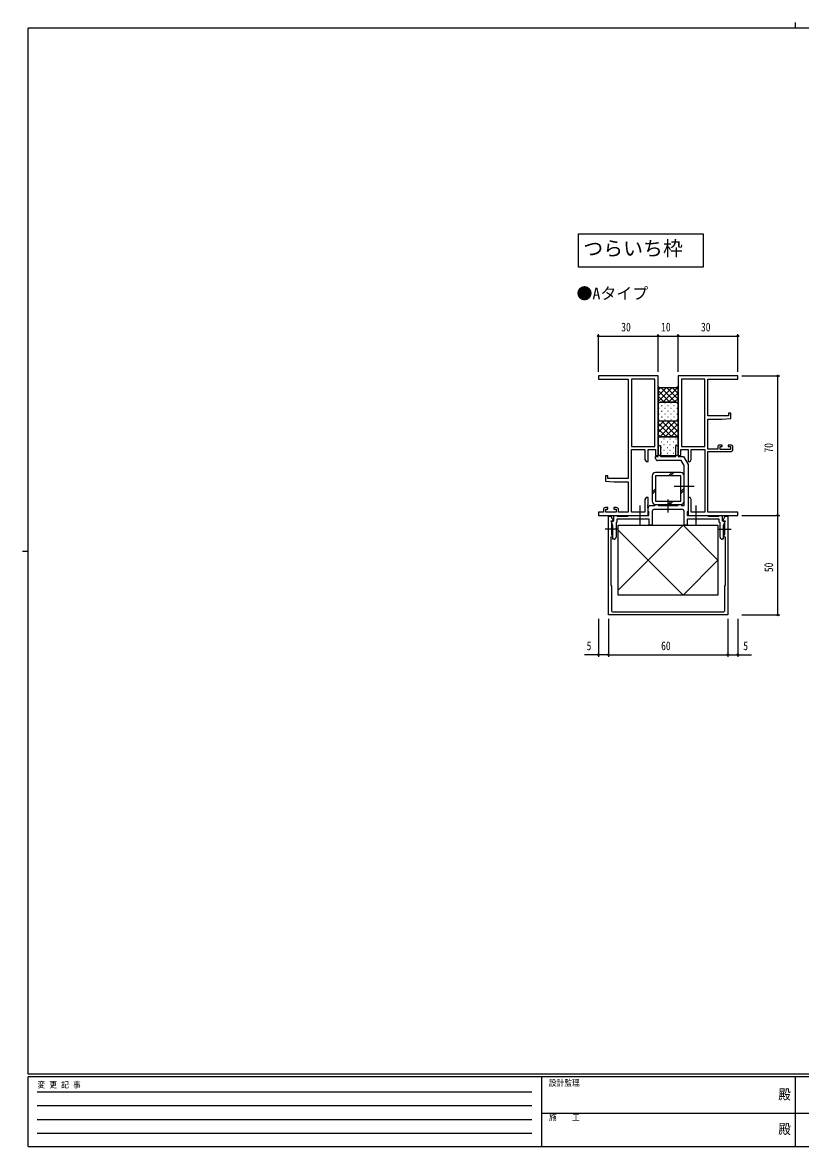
# Model space of a CAD drawing. Units: millimetres on the paper. Extents: x -397 to 397, y -282 to 282.
# Drawn here: x -397 to -6, y -282 to 282 of the extents above; entities that cross this region are included whole.
import ezdxf
from ezdxf.enums import TextEntityAlignment as Align

# ---------------------------------------------------------------- set-up
doc = ezdxf.new("R2010")
doc.units = ezdxf.units.MM
for name, color, linetype in [('0-1_USER1', 3, 'Continuous'), ('0-2_YKK_11', 7, 'Continuous'), ('0-3_YKK_12', 2, 'Continuous'), ('0-4_YKK_13', 4, 'Continuous'), ('0-5_YKK_D', 6, 'Continuous'), ('0-6_YKK_ZWAK', 7, 'Continuous')]:
    doc.layers.add(name, color=color, linetype=linetype)
doc.styles.add('ＭＳ ゴシック', font='')
doc.styles.get('ＭＳ ゴシック').set_extended_font_data('MS Gothic')

msp = doc.modelspace()

# ---------------------------------------------------------------- linework, layer by layer
at = {"layer": '0-1_USER1'}
msp.add_lwpolyline([(-117.669, 175.939), (-55.153, 175.939), (-55.153, 159.338), (-117.669, 159.338)], close=True, dxfattribs=at)
at = {"layer": '0-2_YKK_11'}
for p, q in [((-79.299, 69.347), (-79.299, 103.087)), ((-66.039, 103.087), (-66.039, 69.347)), ((-40.169, 67.717), (-40.169, 69.017)), ((-100.169, -13.783), (-45.169, -13.783))]:
    msp.add_line(p, q, dxfattribs=at)
for points in [[(-105.169, 37.617), (-105.169, 36.347), (-107.669, 36.347), (-107.669, 34.717), (-82.669, 34.717), (-82.669, 38.259), (-82.789, 38.442), (-82.789, 38.992), (-82.669, 39.175), (-82.669, 39.259), (-82.789, 39.442), (-82.789, 39.992), (-82.669, 40.175), (-82.669, 43.717), (-83.669, 43.717), (-84.299, 42.626), (-84.299, 36.347), (-91.039, 36.347), (-91.039, 67.717), (-84.299, 67.717), (-84.299, 62.808), (-83.669, 61.717), (-82.669, 61.717), (-82.669, 67.717), (-78.969, 67.717), (-78.969, 64.717), (-77.669, 64.717), (-77.669, 104.717), (-107.669, 104.717), (-107.669, 103.087), (-92.669, 103.087)], [(-92.669, 103.087), (-92.669, 53.217), (-102.969, 53.217), (-102.969, 54.517), (-104.169, 54.517), (-104.169, 51.911), (-99.669, 51.517), (-92.669, 51.517), (-92.669, 36.347), (-97.569, 36.347), (-97.569, 37.617)], [(-67.669, 104.717), (-67.669, 64.717), (-66.369, 64.717), (-66.369, 67.717), (-62.669, 67.717), (-62.669, 61.717), (-61.669, 61.717), (-61.039, 62.808), (-61.039, 67.717), (-54.299, 67.717), (-54.299, 36.347), (-61.039, 36.347), (-61.039, 42.626), (-61.669, 43.717), (-62.669, 43.717), (-62.669, 40.175), (-62.549, 39.992), (-62.549, 39.442), (-62.669, 39.258), (-62.669, 39.175), (-62.549, 38.992), (-62.549, 38.442), (-62.669, 38.258), (-62.669, 34.717), (-37.669, 34.717), (-37.669, 36.347), (-52.669, 36.347), (-52.669, 66.717), (-41.169, 66.717)], [(-47.769, 69.017), (-47.769, 67.917), (-52.669, 67.917), (-52.669, 82.917), (-45.669, 82.917), (-41.169, 83.31), (-41.169, 85.917), (-42.369, 85.917), (-42.369, 84.617), (-52.669, 84.617), (-52.669, 103.087), (-37.669, 103.087), (-37.669, 104.717), (-67.669, 104.717)], [(-78.969, 63.217), (-78.969, 64.217), (-77.669, 64.217), (-77.669, 69.024), (-77.269, 69.717), (-76.469, 69.717), (-76.469, 64.217), (-68.869, 64.217), (-68.869, 69.717), (-68.069, 69.717), (-67.669, 69.024), (-67.669, 64.217), (-64.978, 64.217), (-62.669, 60.217)], [(-41.169, 70.017), (-42.469, 70.017), (-42.469, 69.217), (-41.369, 69.217), (-41.369, 67.717), (-46.569, 67.717), (-46.569, 69.217), (-45.469, 69.217), (-45.469, 70.017), (-46.769, 70.017)], [(-99.769, 22.717), (-100.369, 22.717), (-100.369, 29.366), (-101.297, 31.917), (-99.869, 31.917), (-99.869, 34.717), (-98.669, 34.717), (-98.369, 34.417), (-98.169, 34.217), (-92.869, 34.217), (-92.669, 34.417), (-92.369, 34.717), (-82.269, 34.717), (-82.269, 36.517), (-82.469, 36.717), (-82.669, 36.917), (-82.669, 38.217), (-82.123, 39.717), (-79.369, 39.717), (-79.169, 39.917), (-78.869, 40.217), (-77.969, 40.217), (-77.669, 39.917), (-77.469, 39.717), (-67.869, 39.717), (-67.669, 39.917), (-67.369, 40.217), (-66.469, 40.217), (-66.169, 39.917), (-65.969, 39.717), (-64.669, 39.717), (-64.669, 59.681), (-66.133, 62.217), (-77.969, 62.217)], [(-62.669, 60.217), (-62.669, 36.917), (-62.869, 36.717), (-63.069, 36.517), (-63.069, 34.717), (-52.969, 34.717), (-52.669, 34.417), (-52.469, 34.217), (-47.169, 34.217), (-46.969, 34.417), (-46.669, 34.717), (-45.469, 34.717), (-45.469, 31.917), (-44.04, 31.917), (-44.969, 29.366), (-44.969, 22.717), (-45.569, 22.717)], [(-98.569, 38.617), (-99.869, 38.617), (-99.869, 37.817), (-98.769, 37.817), (-98.769, 36.347), (-103.969, 36.347), (-103.969, 37.817), (-102.869, 37.817), (-102.869, 38.617), (-104.169, 38.617)], [(-42.669, -15.283), (-102.669, -15.283), (-102.669, 34.217), (-101.369, 34.217), (-100.046, 31.925), (-100.242, 31.585), (-101.169, 31.585), (-101.169, 25.017), (-100.869, 24.717), (-100.569, 24.417), (-100.569, 23.717), (-101.469, 23.717), (-101.469, -0.283), (-101.169, -0.803), (-101.169, -12.783)], [(-80.669, 36.717), (-80.669, 29.717), (-82.169, 29.717), (-82.169, 32.717), (-85.998, 32.717), (-86.189, 32.86), (-87.148, 32.86), (-87.339, 32.717), (-98.369, 32.717), (-98.369, 31.248), (-98.769, 31.017), (-98.769, 23.717)], [(-65.669, 37.717), (-72.669, 37.717), (-79.669, 37.717)], [(-46.569, 23.717), (-46.569, 31.017), (-46.969, 31.248), (-46.969, 32.717), (-57.998, 32.717), (-58.189, 32.86), (-59.148, 32.86), (-59.339, 32.717), (-63.169, 32.717), (-63.169, 29.717), (-64.669, 29.717), (-64.669, 36.717)], [(-44.169, -12.783), (-44.169, -0.803), (-43.869, -0.283), (-43.869, 23.717), (-44.769, 23.717), (-44.769, 24.417), (-44.469, 24.717), (-44.169, 25.017), (-44.169, 31.585), (-45.096, 31.585), (-45.292, 31.925), (-43.969, 34.217), (-42.669, 34.217), (-42.669, -15.283)]]:
    msp.add_lwpolyline(points, dxfattribs=at)
for points in [[(-79.299, 69.347), (-79.299, 103.087), (-91.039, 103.087), (-91.039, 69.347)], [(-66.039, 103.087), (-66.039, 69.347), (-54.299, 69.347), (-54.299, 103.087)]]:
    msp.add_lwpolyline(points, close=True, dxfattribs=at)
for centre, start, end in [((-46.769, 69.017), 90.00001, 179.99999), ((-41.169, 69.017), 0.00001, 89.99999), ((-41.169, 67.717), 270.00001, 359.99999), ((-77.969, 63.217), 180.00001, 269.99999), ((-104.169, 37.617), 90.00001, 179.99999), ((-98.569, 37.617), 0.00001, 89.99999), ((-79.669, 36.717), 90.00001, 179.99999), ((-65.669, 36.717), 0.00001, 89.99999), ((-99.769, 23.717), 270.00001, 359.99999), ((-45.569, 23.717), 180.00001, 269.99999), ((-100.169, -12.783), 180.00001, 269.99999), ((-45.169, -12.783), 270.00001, 359.99999)]:
    msp.add_arc(centre, 1, start, end, dxfattribs=at)
at = {"layer": '0-3_YKK_12'}
for p, q in [((-59.669, 49.217), (-69.669, 49.217)), ((-86.669, 29.717), (-86.669, 39.717)), ((-72.669, 36.117), (-72.669, 42.717)), ((-58.669, 29.717), (-58.669, 39.717)), ((-98.05, 27.717), (-104.288, 27.717)), ((-47.288, 27.717), (-41.05, 27.717))]:
    msp.add_line(p, q, dxfattribs=at)
at = {"layer": '0-4_YKK_13'}
for p, q in [((-77.669, 97.578), (-76.53, 98.717)), ((-77.669, 94.749), (-73.701, 98.717)), ((-77.669, 91.921), (-70.873, 98.717)), ((-71.787, 91.467), (-77.669, 97.348)), ((-68.959, 91.467), (-76.209, 98.717)), ((-75.294, 91.467), (-67.669, 99.092)), ((-67.669, 93.005), (-73.381, 98.717)), ((-72.466, 91.467), (-67.669, 96.264)), ((-67.669, 95.833), (-70.552, 98.717)), ((-67.669, 98.662), (-68.071, 99.064)), ((-67.669, 90.467), (-67.669, 99.467)), ((-74.616, 91.467), (-77.669, 94.519)), ((-77.255, 91.277), (-77.669, 91.691)), ((-77.669, 90.467), (-77.669, 83.092)), ((-77.269, 91.267), (-77.139, 91.267)), ((-68.669, 91.467), (-76.669, 91.467)), ((-76.669, 91.467), (-68.669, 91.467)), ((-74.309, 91.267), (-74.109, 91.267)), ((-71.279, 91.267), (-71.079, 91.267)), ((-69.637, 91.467), (-67.669, 93.435)), ((-68.249, 91.267), (-68.069, 91.267)), ((-67.677, 90.598), (-67.669, 90.607)), ((-67.669, 83.092), (-67.669, 90.467)), ((-77.339, 88.437), (-77.139, 88.437)), ((-77.339, 85.607), (-77.139, 85.607)), ((-75.924, 89.852), (-75.724, 89.852)), ((-75.924, 87.022), (-75.724, 87.022)), ((-74.309, 88.437), (-74.109, 88.437)), ((-74.309, 85.607), (-74.109, 85.607)), ((-72.894, 89.852), (-72.694, 89.852)), ((-72.894, 87.022), (-72.694, 87.022)), ((-71.279, 88.437), (-71.079, 88.437)), ((-71.279, 85.607), (-71.079, 85.607)), ((-69.864, 89.852), (-69.664, 89.852)), ((-69.864, 87.022), (-69.664, 87.022)), ((-68.249, 88.437), (-68.049, 88.437)), ((-68.249, 85.607), (-68.049, 85.607)), ((-77.669, 82.092), (-77.669, 73.092)), ((-77.669, 82.092), (-67.669, 82.092)), ((-77.669, 81.894), (-77.471, 82.092)), ((-77.669, 79.065), (-74.642, 82.092)), ((-77.669, 76.237), (-71.814, 82.092)), ((-70.793, 74.092), (-77.669, 80.968)), ((-77.339, 82.777), (-77.139, 82.777)), ((-77.069, 74.008), (-68.985, 82.092)), ((-76.669, 82.092), (-68.469, 82.092)), ((-67.669, 73.796), (-75.965, 82.092)), ((-75.924, 84.192), (-75.724, 84.192)), ((-74.309, 82.777), (-74.109, 82.777)), ((-74.157, 74.092), (-67.669, 80.58)), ((-67.669, 76.624), (-73.136, 82.092)), ((-72.894, 84.192), (-72.694, 84.192)), ((-71.279, 82.777), (-71.079, 82.777)), ((-67.669, 79.453), (-70.308, 82.092)), ((-69.864, 84.192), (-69.664, 84.192)), ((-68.249, 82.777), (-68.049, 82.777)), ((-67.669, 73.092), (-67.669, 82.092)), ((-73.622, 74.092), (-77.669, 78.139)), ((-76.45, 74.092), (-77.669, 75.311)), ((-77.669, 73.409), (-77.585, 73.492)), ((-76.669, 74.092), (-68.669, 74.092)), ((-68.669, 74.092), (-76.669, 74.092)), ((-71.329, 74.092), (-67.669, 77.752)), ((-68.512, 74.08), (-67.669, 74.923)), ((-77.669, 73.092), (-77.669, 65.717)), ((-77.669, 70.232), (-77.649, 70.232)), ((-76.234, 71.647), (-76.034, 71.647)), ((-76.234, 68.817), (-76.034, 68.817)), ((-74.819, 73.062), (-74.619, 73.062)), ((-74.819, 70.232), (-74.619, 70.232)), ((-73.204, 71.647), (-73.004, 71.647)), ((-73.204, 68.817), (-73.004, 68.817)), ((-71.789, 73.062), (-71.589, 73.062)), ((-71.789, 70.232), (-71.589, 70.232)), ((-70.174, 71.647), (-69.974, 71.647)), ((-70.174, 68.817), (-69.974, 68.817)), ((-68.759, 73.062), (-68.559, 73.062)), ((-68.759, 70.232), (-68.559, 70.232)), ((-67.669, 65.717), (-67.669, 73.092)), ((-76.669, 64.717), (-68.469, 64.717)), ((-76.234, 65.987), (-76.034, 65.987)), ((-74.819, 67.402), (-74.619, 67.402)), ((-73.204, 65.987), (-73.004, 65.987)), ((-71.789, 67.402), (-71.589, 67.402)), ((-70.174, 65.987), (-69.974, 65.987)), ((-80.669, 54.617), (-80.669, 41.817)), ((-66.269, 56.217), (-79.069, 56.217)), ((-72.473, 54.617), (-70.873, 56.217)), ((-71.473, 54.617), (-69.873, 56.217)), ((-64.669, 41.817), (-64.669, 54.617)), ((-80.669, 46.421), (-79.069, 48.021)), ((-80.669, 45.421), (-79.069, 47.021)), ((-66.269, 46.679), (-64.669, 48.279)), ((-66.269, 45.679), (-64.669, 47.279)), ((-79.069, 40.217), (-66.269, 40.217)), ((-72.731, 40.217), (-71.131, 41.817)), ((-71.731, 40.217), (-70.131, 41.817)), ((-82.669, 12.217), (-65.169, 29.717)), ((-47.669, 12.217), (-65.169, 29.717)), ((-82.669, 12.217), (-97.669, 27.217)), ((-82.669, 12.217), (-97.669, -2.783)), ((-82.669, 12.217), (-65.169, -5.283)), ((-47.669, 12.217), (-65.169, -5.283))]:
    msp.add_line(p, q, dxfattribs=at)
msp.add_lwpolyline([(-67.669, 99.467), (-68.419, 98.717), (-76.919, 98.717), (-77.669, 99.467), (-77.669, 90.467)], dxfattribs=at)
for points in [[(-79.069, 54.617), (-79.069, 41.817), (-66.269, 41.817), (-66.269, 54.617)], [(-47.669, -5.283), (-97.669, -5.283), (-97.669, 29.717), (-47.669, 29.717)]]:
    msp.add_lwpolyline(points, close=True, dxfattribs=at)
for centre, radius, start, end in [((-76.669, 90.467), 1, 90, 180), ((-76.669, 90.467), 1, 90, 180), ((-68.669, 90.467), 1, 0, 90), ((-68.669, 90.467), 1, 0, 90), ((-76.669, 83.092), 1, 180, 270), ((-68.611, 83.025), 0.945, 278.65949, 4.02089), ((-76.669, 73.092), 1, 90, 180), ((-76.669, 73.092), 1, 90, 180), ((-68.669, 73.092), 1, 0, 90), ((-68.669, 73.092), 1, 0, 90), ((-76.669, 65.717), 1, 180, 270), ((-68.611, 65.651), 0.945, 278.65949, 4.02089), ((-79.069, 54.617), 1.6, 90, 180), ((-66.269, 54.617), 1.6, 360, 90), ((-79.069, 41.817), 1.6, 180, 270), ((-66.269, 41.817), 1.6, 270, 360)]:
    msp.add_arc(centre, radius, start, end, dxfattribs=at)
at = {"layer": '0-5_YKK_D'}
for p, q in [((-107.669, 106.717), (-107.669, 125.717)), ((-107.669, 124.717), (-77.669, 124.717)), ((-77.669, 106.717), (-77.669, 125.717)), ((-77.669, 106.717), (-77.669, 125.717)), ((-77.669, 124.717), (-67.669, 124.717)), ((-67.669, 106.717), (-67.669, 125.717)), ((-67.669, 106.717), (-67.669, 125.717)), ((-67.669, 124.717), (-37.669, 124.717)), ((-37.669, 106.717), (-37.669, 125.717)), ((-35.669, 104.717), (-16.669, 104.717)), ((-17.669, 34.717), (-17.669, 104.717)), ((-35.669, 34.717), (-16.669, 34.717)), ((-35.669, 34.717), (-16.669, 34.717)), ((-17.669, -15.283), (-17.669, 34.717)), ((-35.669, -15.283), (-16.669, -15.283)), ((-107.669, -17.283), (-107.669, -36.283)), ((-102.669, -17.283), (-102.669, -36.283)), ((-102.669, -17.283), (-102.669, -36.283)), ((-42.669, -17.283), (-42.669, -36.283)), ((-42.669, -17.283), (-42.669, -36.283)), ((-37.669, -17.283), (-37.669, -36.283)), ((-102.669, -35.283), (-42.669, -35.283))]:
    msp.add_line(p, q, dxfattribs=at)
for points in [[(-102.669, -35.283), (-107.669, -35.283), (-114.569, -35.283)], [(-42.669, -35.283), (-37.669, -35.283), (-30.769, -35.283)]]:
    msp.add_lwpolyline(points, dxfattribs=at)
for centre in [(-107.669, 124.717), (-77.669, 124.717), (-77.669, 124.717), (-67.669, 124.717), (-67.669, 124.717), (-37.669, 124.717), (-17.669, 104.717), (-17.669, 34.717), (-17.669, 34.717), (-17.669, -15.283), (-107.669, -35.283), (-102.669, -35.283), (-102.669, -35.283), (-42.669, -35.283), (-42.669, -35.283), (-37.669, -35.283)]:
    msp.add_circle(centre, 0.425, dxfattribs=at)
at = {"layer": '0-6_YKK_ZWAK'}
for p, q in [((-8.886, 282.1), (-8.886, 279.3)), ((376.1, 279.3), (-393.9, 279.3)), ((-393.9, -245.7), (-393.9, 279.3)), ((-396.7, 16.8), (-393.9, 16.8)), ((376.1, -245.7), (-393.9, -245.7)), ((338.3, -247.1), (-393.9, -247.1)), ((-393.9, -282.1), (-393.9, -247.1)), ((-136.3, -247.1), (-136.3, -282.1)), ((-8.9, -247.1), (-8.9, -282.1)), ((-389.301, -254.612), (-141.109, -254.612)), ((-389.301, -261.541), (-141.109, -261.541)), ((-389.301, -268.47), (-141.109, -268.47)), ((-136.3, -265.299), (-7.5, -265.299)), ((-7.5, -265.299), (121.3, -265.299)), ((-389.301, -275.398), (-141.109, -275.398)), ((-393.9, -282.1), (338.3, -282.1))]:
    msp.add_line(p, q, dxfattribs=at)

# ---------------------------------------------------------------- texts
at = {"layer": '0-1_USER1', "style": 'ＭＳ ゴシック'}
for s, height, p in [('つらいち枠', 7.331, (-115.253, 162.833)), ('●Aタイプ', 5.865, (-118.647, 141.408))]:
    msp.add_text(s, height=height, dxfattribs=at).set_placement(p, align=Align.BOTTOM_LEFT)
at = {"layer": '0-5_YKK_D', "style": 'ＭＳ ゴシック', "width": 0.8}
for s, p in [('30', (-96.189, 125.717)), ('10', (-76.189, 125.717)), ('30', (-56.189, 125.717)), ('5', (-113.569, -34.283)), ('60', (-76.189, -34.283)), ('5', (-34.969, -34.283))]:
    msp.add_text(s, height=4.399, dxfattribs=at).set_placement(p, align=Align.BOTTOM_LEFT)
for s, p in [('70', (-18.669, 66.197)), ('50', (-18.669, 6.197))]:
    msp.add_text(s, height=4.399, rotation=90, dxfattribs=at).set_placement(p, align=Align.BOTTOM_LEFT)
at = {"layer": '0-6_YKK_ZWAK', "style": 'ＭＳ ゴシック', "width": 0.9}
for s, height, p in [('設計監理', 3.079, (-132.531, -252.633)), ('変 更 記 事', 3.079, (-389.186, -253.547)), ('殿', 5.132, (-17.382, -260.056)), ('施\u3000\u3000工', 3.079, (-132.531, -269.954)), ('殿', 5.132, (-17.382, -277.378))]:
    msp.add_text(s, height=height, dxfattribs=at).set_placement(p, align=Align.BOTTOM_LEFT)

doc.saveas('drawing.dxf')
